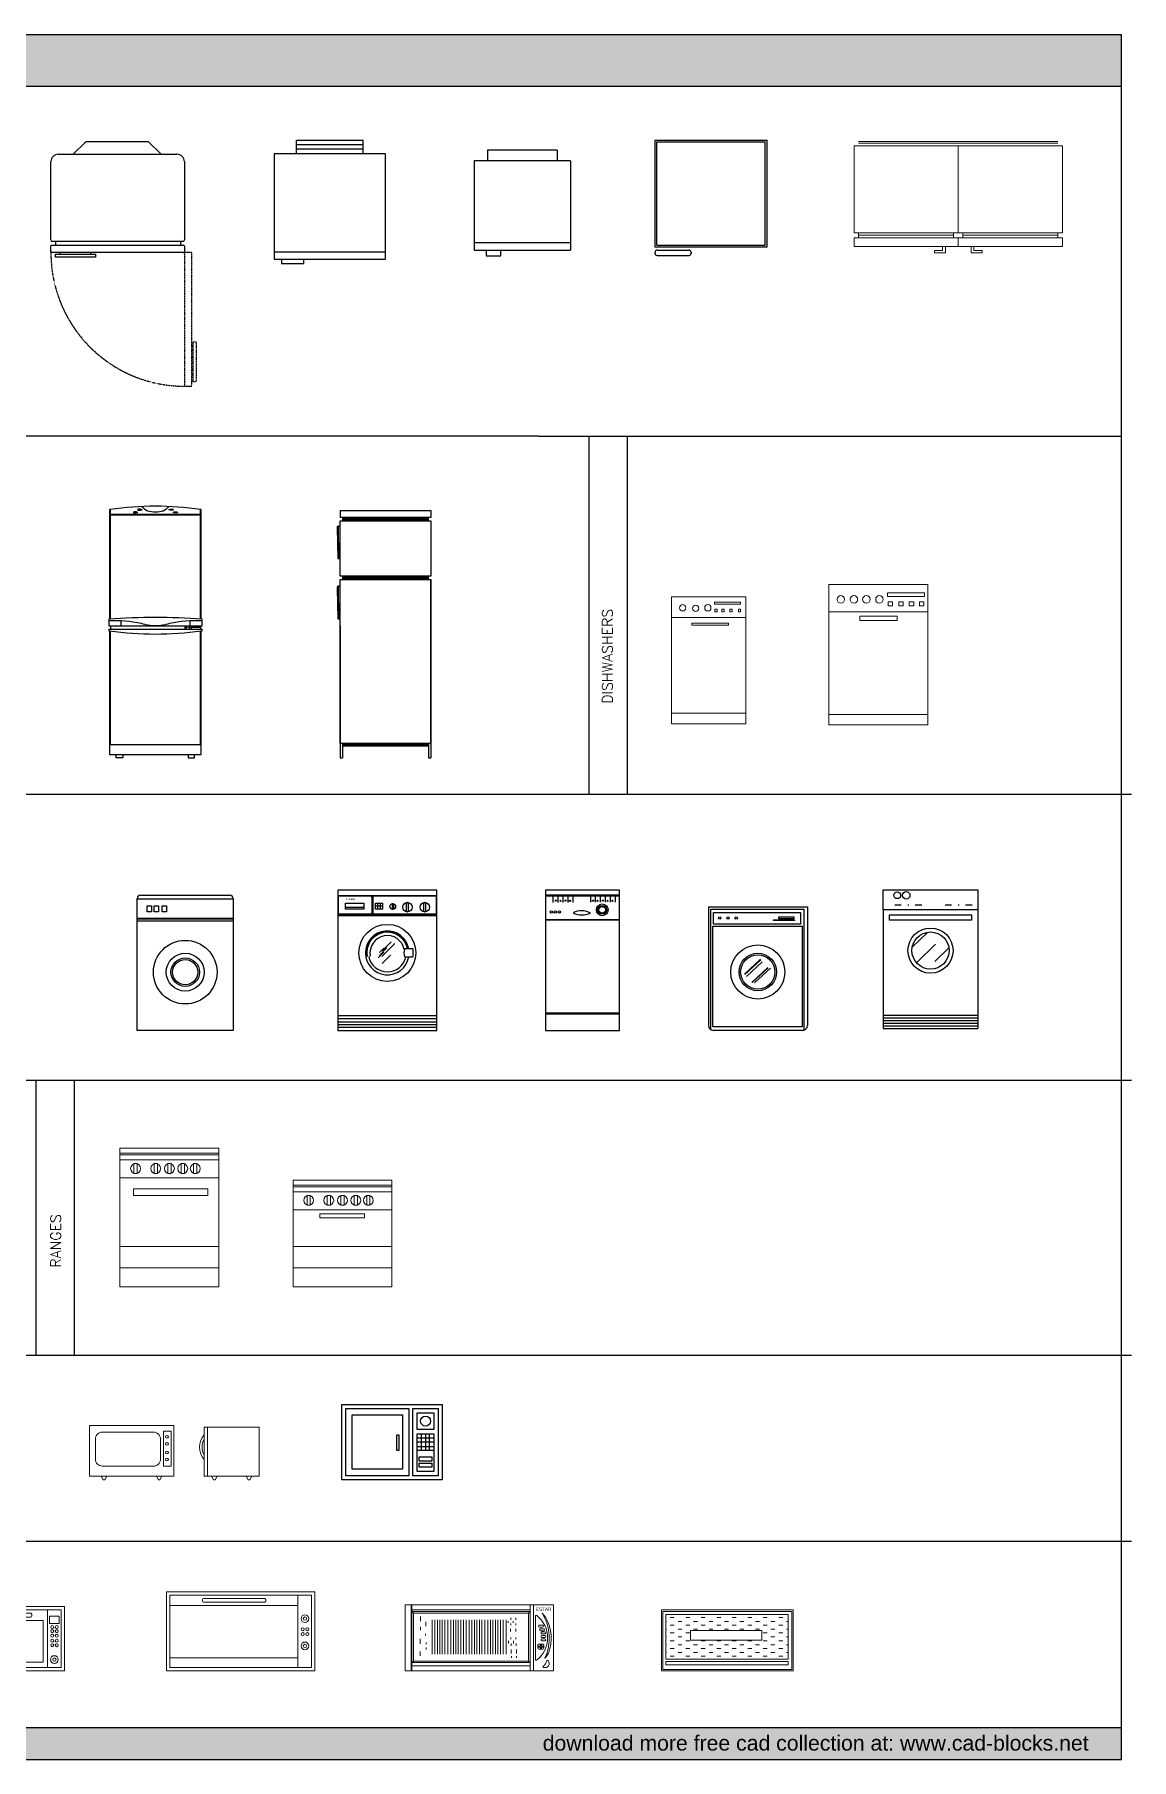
# Model space of a CAD drawing. Header units: millimetres. Extents: x 903 to 18764, y 10775 to 21237.
# Drawn here: x 12109 to 18764, y 10775 to 21237 of the extents above; entities that cross this region are included whole.
import ezdxf

# ---------------------------------------------------------------- set-up
doc = ezdxf.new("R2010")
doc.units = ezdxf.units.MM
doc.linetypes.add('STYLE_02', pattern=[0.295276, 0.19685, -0.098425])
doc.layers.add('www.cad-blocks.net', color=7, linetype='Continuous')
doc.styles.get("Standard").update_dxf_attribs({"font": 'arial.ttf'})

# ---------------------------------------------------------------- blocks, each defined once
blk = doc.blocks.new('A$C703479F2')
for p, q in [((0, 749), (0, 30)), ((14, 5), (14, 735)), ((14, 735), (579, 735)), ((579, 735), (579, 0)), ((600, 749), (600, 30)), ((27, 21), (27, 632)), ((27, 632), (569, 632)), ((31, 714), (559, 714)), ((31, 645), (31, 714)), ((559, 645), (31, 645)), ((395, 667), (395, 671)), ((395, 671), (521, 671)), ((521, 667), (395, 667)), ((427, 677), (427, 688)), ((427, 688), (517, 688)), ((517, 677), (427, 677)), ((517, 688), (517, 677)), ((521, 671), (521, 667)), ((559, 714), (559, 645)), ((569, 632), (569, 21)), ((315, 431), (219, 341)), ((317, 428), (221, 339)), ((326, 416), (230, 327)), ((359, 381), (263, 291)), ((362, 380), (265, 290)), ((376, 378), (280, 288)), ((569, 21), (27, 21)), ((570, 0), (30, 0))]:
    blk.add_line(p, q)
at = {"linetype": 'Continuous'}
blk.add_line((0, 749), (600, 749), dxfattribs=at)
for centre, radius in [((68, 682), 7.39), ((118, 682), 7.39), ((168, 682), 7.39), ((299, 354), 164), ((299, 354), 114), ((299, 354), 104)]:
    blk.add_circle(centre, radius)
for centre, start, end in [((30, 30), 180, 270), ((570, 30), 270, 0)]:
    blk.add_arc(centre, 30, start, end)
blk = doc.blocks.new('A$C45BB0726')
at = {"linetype": 'Continuous'}
for p, q in [((0, 457), (610, 457)), ((0, 0), (0, 457)), ((25, 432), (406, 432)), ((25, 25), (25, 432)), ((406, 432), (406, 25)), ((432, 25), (432, 432)), ((432, 432), (584, 432)), ((584, 432), (584, 25)), ((610, 457), (610, 0)), ((63, 394), (368, 394)), ((63, 64), (63, 394)), ((368, 394), (368, 64)), ((457, 305), (457, 406)), ((457, 406), (559, 406)), ((559, 406), (559, 305)), ((559, 305), (457, 305)), ((457, 51), (457, 279)), ((457, 279), (559, 279)), ((457, 254), (559, 254)), ((559, 229), (457, 229)), ((483, 178), (483, 279)), ((508, 279), (508, 178)), ((533, 178), (533, 279)), ((559, 279), (559, 51)), ((457, 203), (559, 203)), ((559, 178), (457, 178)), ((470, 114), (470, 140)), ((470, 140), (546, 140)), ((546, 114), (470, 114)), ((546, 140), (546, 114)), ((610, 0), (0, 0)), ((406, 25), (25, 25)), ((368, 64), (63, 64)), ((584, 25), (432, 25)), ((559, 51), (457, 51)), ((470, 76), (470, 102)), ((470, 102), (546, 102)), ((546, 76), (470, 76)), ((546, 102), (546, 76))]:
    blk.add_line(p, q, dxfattribs=at)
at = {"linetype": 'ByBlock'}
for p, q in [((331, 270), (331, 179)), ((349, 270), (331, 270)), ((349, 179), (349, 270)), ((331, 179), (349, 179))]:
    blk.add_line(p, q, dxfattribs=at)
blk.add_circle((508, 356), 30.1, dxfattribs=at)
blk = doc.blocks.new('A$C65FB7E00')
for p, q in [((136, 1407), (214, 1485)), ((214, 1485), (591, 1485)), ((669, 1407), (591, 1485)), ((0, 887), (0, 1362)), ((45, 1407), (765, 1407)), ((810, 1362), (810, 887)), ((0, 814), (0, 851)), ((4, 855), (805, 855)), ((801, 878), (9, 878)), ((27, 878), (27, 855)), ((787, 878), (787, 855)), ((810, 851), (810, 814)), ((805, 810), (4, 810)), ((27, 783), (27, 801)), ((27, 801), (270, 801)), ((270, 783), (27, 783)), ((54, 810), (54, 801)), ((243, 801), (243, 810)), ((270, 801), (270, 783))]:
    blk.add_line(p, q)
at = {"linetype": 'STYLE_02'}
for p, q in [((810, 805), (810, 1)), ((854, 810), (814, 810)), ((855, 9), (855, 809)), ((863, 243), (854, 243)), ((863, 270), (881, 270)), ((863, 27), (863, 270)), ((881, 270), (881, 27)), ((811, 0), (846, 0)), ((854, 54), (863, 54)), ((881, 27), (863, 27))]:
    blk.add_line(p, q, dxfattribs=at)
for centre, radius, start, end in [((45, 1362), 45, 90, 180), ((765, 1362), 45, 0, 90), ((9, 887), 9, 180, 270), ((4, 851), 4.5, 90, 180), ((801, 887), 9, 270, 0), ((805, 851), 4.5, 0, 90), ((4, 814), 4.5, 180, 270), ((805, 814), 4.5, 270, 0), ((814, 805), 4.5, 90, 180)]:
    blk.add_arc(centre, radius, start, end)
for centre, radius, start, end in [((810, 810), 810, 178.9395, 271.2905), ((854, 809), 0.9, 0, 90), ((811, 1), 0.9, 180, 270), ((846, 9), 9, 270, 0), ((854, 1), 0.9, 270, 0), ((854, 1), 0.9, 270, 0)]:
    blk.add_arc(centre, radius, start, end, dxfattribs=at)
blk = doc.blocks.new('A$C15BA614B')
for p, q in [((495, 747), (495, 720)), ((630, 747), (495, 747)), ((630, 720), (630, 747)), ((0, 720), (0, 81)), ((675, 720), (0, 720)), ((675, 675), (0, 675)), ((675, 81), (675, 720)), ((0, 81), (675, 81)), ((135, 81), (135, 0)), ((135, 54), (540, 54)), ((135, 27), (540, 27)), ((540, 81), (540, 0)), ((135, 0), (540, 0))]:
    blk.add_line(p, q)
blk = doc.blocks.new('A$C659B0DF6')
for p, q in [((423, 642), (423, 606)), ((513, 642), (423, 642)), ((513, 606), (513, 642)), ((585, 606), (0, 606)), ((0, 66), (0, 606)), ((585, 561), (0, 561)), ((585, 66), (585, 606)), ((0, 66), (585, 66)), ((82, 0), (82, 66)), ((503, 0), (503, 66)), ((82, 0), (503, 0))]:
    blk.add_line(p, q)
blk = doc.blocks.new('A$C2D136ECC')
for p, q in [((18, 1500), (568, 1500)), ((18, 1500), (18, 1457)), ((568, 1500), (568, 1457)), ((0, 1396), (4, 1207)), ((5, 1404), (9, 1207)), ((18, 1405), (9, 1405)), ((568, 1457), (18, 1457)), ((18, 1437), (568, 1437)), ((18, 1100), (18, 1437)), ((32, 1457), (32, 1438)), ((32, 1453), (552, 1453)), ((32, 1449), (552, 1449)), ((32, 1445), (552, 1445)), ((552, 1457), (552, 1438)), ((568, 1437), (568, 1100)), ((4, 1207), (18, 1207)), ((493, 1100), (18, 1100)), ((18, 85), (18, 1081)), ((18, 1081), (493, 1081)), ((32, 1100), (32, 1081)), ((32, 1096), (493, 1096)), ((32, 1092), (493, 1092)), ((32, 1088), (493, 1088)), ((36, 1100), (36, 1081)), ((568, 1100), (493, 1100)), ((493, 1096), (552, 1096)), ((493, 1092), (552, 1092)), ((493, 1088), (552, 1088)), ((493, 1081), (568, 1081)), ((552, 1100), (552, 1081)), ((568, 85), (568, 1081)), ((568, 1081), (568, 85)), ((0, 1031), (4, 842)), ((5, 1039), (9, 842)), ((18, 1040), (9, 1040)), ((4, 842), (18, 842)), ((18, 799), (18, 0)), ((545, 85), (18, 85)), ((18, 0), (32, 0)), ((32, 85), (32, 0)), ((32, 81), (545, 81)), ((32, 77), (545, 77)), ((32, 72), (545, 72)), ((568, 85), (545, 85)), ((545, 81), (554, 81)), ((545, 77), (554, 77)), ((545, 72), (554, 72)), ((554, 85), (554, 0)), ((554, 0), (554, 0)), ((554, 0), (568, 0)), ((568, 85), (568, 0))]:
    blk.add_line(p, q)
for centre in [(9, 1396), (9, 1031)]:
    blk.add_arc(centre, 8.99, 90, 181.123)
blk = doc.blocks.new('A$C6D236837')
for p, q in [((0, 850), (0, 0)), ((450, 850), (0, 850)), ((450, 0), (450, 850)), ((450, 820), (0, 820)), ((450, 814), (0, 814)), ((46, 811), (46, 775)), ((76, 811), (76, 775)), ((106, 811), (106, 775)), ((136, 811), (136, 775)), ((166, 811), (166, 775)), ((273, 812), (273, 777)), ((303, 812), (303, 777)), ((333, 812), (333, 777)), ((363, 812), (363, 777)), ((393, 812), (393, 777)), ((423, 812), (423, 777)), ((450, 670), (0, 670)), ((450, 669), (0, 669)), ((0, 106), (450, 106)), ((0, 100), (450, 100)), ((0, 0), (450, 0))]:
    blk.add_line(p, q)
for centre, radius in [((64, 787), 3.49), ((92, 786), 3.49), ((122, 787), 3.49), ((150, 786), 3.49), ((289, 787), 3.49), ((345, 731), 35.6), ((317, 786), 3.49), ((345, 731), 25.6), ((345, 731), 20.6), ((349, 787), 3.49), ((377, 786), 3.49), ((408, 786), 3.49), ((36, 718), 7.49), ((60, 718), 7.49), ((85, 718), 7.49)]:
    blk.add_circle(centre, radius)
for centre, radius, start, end in [((220, 618), 108, 59.3959, 118.1918), ((224, 819), 119, 242.4265, 295.1613)]:
    blk.add_arc(centre, radius, start, end)
blk = doc.blocks.new('A$C7FA93B8D')
for p, q in [((600, 850), (0, 850)), ((0, 850), (0, 0)), ((600, 0), (600, 850)), ((600, 815), (0, 815)), ((2, 808), (2, 710)), ((201, 813), (7, 813)), ((47, 735), (47, 771)), ((47, 771), (158, 771)), ((158, 745), (47, 745)), ((158, 735), (47, 735)), ((158, 771), (158, 735)), ((206, 808), (206, 710)), ((208, 815), (208, 695)), ((210, 815), (210, 695)), ((212, 808), (212, 710)), ((593, 813), (217, 813)), ((228, 735), (228, 771)), ((228, 771), (273, 771)), ((273, 735), (228, 735)), ((241, 753), (230, 753)), ((243, 735), (243, 771)), ((256, 753), (245, 753)), ((258, 735), (258, 771)), ((271, 753), (260, 753)), ((273, 735), (273, 771)), ((329, 766), (329, 738)), ((332, 769), (334, 769)), ((332, 735), (334, 735)), ((337, 766), (337, 738)), ((416, 724), (416, 770)), ((421, 775), (423, 775)), ((428, 724), (428, 770)), ((521, 724), (521, 770)), ((526, 775), (528, 775)), ((533, 724), (533, 770)), ((598, 710), (598, 808)), ((208, 703), (0, 703)), ((600, 695), (0, 695)), ((201, 705), (7, 705)), ((600, 703), (210, 703)), ((593, 705), (217, 705)), ((421, 719), (423, 719)), ((526, 719), (528, 719)), ((267, 448), (345, 526)), ((268, 483), (323, 537)), ((244, 439), (279, 474)), ((252, 454), (298, 500)), ((253, 472), (280, 499)), ((269, 405), (320, 456)), ((452, 495), (409, 495)), ((452, 445), (409, 445)), ((0, 90), (600, 90)), ((0, 71), (600, 71)), ((0, 51), (600, 51)), ((0, 36), (600, 36)), ((0, 19), (600, 19)), ((0, 0), (600, 0))]:
    blk.add_line(p, q)
for centre, radius in [((333, 752), 17.6), ((422, 747), 28.4), ((527, 747), 28.4), ((300, 470), 173)]:
    blk.add_circle(centre, radius)
for centre, radius, start, end in [((7, 808), 5, 90, 180), ((201, 808), 5, 0, 90), ((217, 808), 5, 90, 180), ((332, 766), 3, 90, 180), ((332, 738), 3, 180, 270), ((334, 766), 3, 0, 90), ((334, 738), 3, 270, 0), ((421, 770), 5, 90, 180), ((423, 770), 5, 0, 90), ((526, 770), 5, 90, 180), ((528, 770), 5, 0, 90), ((593, 808), 5, 0, 90), ((7, 710), 5, 180, 270), ((201, 710), 5, 270, 0), ((217, 710), 5, 180, 270), ((421, 724), 5, 180, 270), ((423, 724), 5, 270, 0), ((526, 724), 5, 180, 270), ((528, 724), 5, 270, 0), ((593, 710), 5, 270, 0), ((300, 470), 133, 10.7995, 349.2005), ((300, 470), 128, 10.7995, 190.2258), ((300, 470), 125, 10.7995, 190.4731), ((300, 470), 105, 10.7995, 190.4731), ((300, 470), 115, 191.3921, 347.4909), ((466, 470), 65, 160.5288, 199.4712), ((409, 490), 5, 90, 160.5288), ((409, 450), 5, 199.4712, 270), ((452, 490), 5, 7.4903, 90), ((452, 450), 5, 270, 352.5097), ((300, 470), 158, 352.5097, 7.4903)]:
    blk.add_arc(centre, radius, start, end)
at = {"insert": (48, 801), "char_height": 10, "width": 56.79, "attachment_point": 1}
blk.add_mtext('\\f黑体|b0|i0|c134|p2;SIEMENS', dxfattribs=at)
blk = doc.blocks.new('A$C05222EF3')
for p, q in [((0, 0), (0, 800)), ((0, 797), (583, 797)), ((20, 820), (563, 820)), ((61, 755), (87, 755)), ((61, 718), (61, 755)), ((87, 755), (87, 718)), ((104, 755), (130, 755)), ((104, 718), (104, 755)), ((130, 755), (130, 718)), ((152, 755), (178, 755)), ((152, 718), (152, 755)), ((178, 755), (178, 718)), ((583, 800), (583, 0)), ((0, 681), (583, 681)), ((0, 676), (583, 676)), ((0, 664), (583, 664)), ((87, 718), (61, 718)), ((130, 718), (104, 718)), ((178, 718), (152, 718)), ((583, 0), (0, 0))]:
    blk.add_line(p, q)
for radius in [193, 115, 86.4, 76.4]:
    blk.add_circle((292, 353), radius)
for centre, start, end in [((20, 800), 90, 180), ((563, 800), 0, 90)]:
    blk.add_arc(centre, 20, start, end)
blk = doc.blocks.new('A$C7F2A2924')
for p, q in [((0, 900), (0, 0)), ((720, 900), (720, 0)), ((222, 616), (337, 728)), ((253, 498), (397, 638)), ((392, 508), (499, 612)), ((0, 100), (720, 100)), ((0, 80), (720, 80)), ((0, 60), (720, 60)), ((0, 40), (720, 40)), ((0, 20), (720, 20)), ((0, 0), (720, 0))]:
    blk.add_line(p, q)
for points in [[(720, 900), (0, 900), (0, 1050), (720, 1050)], [(50, 820), (50, 860), (670, 860), (670, 820)]]:
    blk.add_lwpolyline(points, close=True)
at = {"const_width": 10}
for points in [[(139, 935), (87, 935)], [(186, 935), (196, 935)], [(243, 935), (295, 935)], [(521, 935), (469, 935)], [(568, 935), (578, 935)], [(624, 935), (676, 935)]]:
    blk.add_lwpolyline(points, dxfattribs=at)
for centre, radius in [((108, 1009), 25.4), ((176, 1009), 28.2), ((360, 590), 171), ((360, 590), 141)]:
    blk.add_circle(centre, radius)
blk = doc.blocks.new('A$C097D0B75')
for p, q in [((0, 699), (0, 52)), ((11, 62), (11, 689)), ((669, 62), (669, 689)), ((680, 52), (680, 699)), ((0, 52), (680, 52)), ((0, 20), (0, 13)), ((11, 62), (669, 62)), ((13, 32), (207, 32)), ((13, 0), (207, 0)), ((219, 20), (219, 13))]:
    blk.add_line(p, q)
at = {"linetype": 'Continuous'}
for p, q in [((0, 699), (680, 699)), ((11, 689), (669, 689))]:
    blk.add_line(p, q, dxfattribs=at)
for centre, start, end in [((13, 20), 90, 180), ((13, 13), 180, 270), ((207, 20), 0, 90), ((207, 13), 270, 0)]:
    blk.add_arc(centre, 12.5, start, end)
blk = doc.blocks.new('refriferador doble')
at = {"lineweight": 20}
for p, q in [((1311.263, 363.979), (1311.179, 363.979)), ((1311.179, 363.979), (1311.179, 363.962)), ((1311.263, 363.932), (1311.263, 363.979)), ((1311.457, 363.932), (1311.457, 363.979)), ((1311.457, 363.979), (1311.541, 363.979)), ((1311.541, 363.979), (1311.541, 363.962)), ((1311.36, 363.932), (1310.57, 363.932)), ((1310.57, 363.932), (1310.57, 363.866)), ((1310.57, 363.866), (1311.36, 363.866)), ((1310.605, 363.866), (1310.605, 363.826)), ((1311.325, 363.846), (1310.605, 363.846)), ((1311.179, 363.962), (1311.241, 363.962)), ((1311.241, 363.962), (1311.241, 363.932)), ((1311.325, 363.866), (1311.325, 363.826)), ((1311.36, 363.932), (1312.15, 363.932)), ((1311.36, 363.866), (1311.36, 363.932)), ((1311.36, 363.866), (1311.36, 363.932)), ((1312.15, 363.866), (1311.36, 363.866)), ((1311.395, 363.866), (1311.395, 363.826)), ((1311.395, 363.846), (1312.115, 363.846)), ((1311.541, 363.962), (1311.479, 363.962)), ((1311.479, 363.962), (1311.479, 363.932)), ((1312.115, 363.866), (1312.115, 363.826)), ((1312.15, 363.932), (1312.15, 363.866)), ((1310.57, 363.826), (1311.36, 363.826)), ((1310.57, 363.168), (1310.57, 363.826)), ((1312.15, 363.826), (1311.36, 363.826)), ((1311.36, 363.826), (1311.36, 363.168)), ((1311.36, 363.826), (1311.36, 363.168)), ((1312.15, 363.168), (1312.15, 363.826)), ((1311.36, 363.168), (1310.57, 363.168)), ((1310.605, 363.147), (1311.318, 363.147)), ((1310.605, 363.134), (1311.318, 363.134)), ((1312.115, 363.147), (1311.303, 363.147)), ((1312.115, 363.134), (1311.303, 363.134)), ((1311.36, 363.168), (1312.15, 363.168))]:
    blk.add_line(p, q, dxfattribs=at)
blk = doc.blocks.new('A$C268718F8')
at = {"lineweight": 20, "xscale": 800, "yscale": 800, "zscale": 800, "rotation": 180}
blk.add_blockref('refriferador doble', (1049720, 291183), dxfattribs=at)
blk = doc.blocks.new('A$C19BD1E5B')
h = blk.add_hatch()
h.set_pattern_fill('ANSI31', color=0, scale=30, style=0)
h.set_pattern_definition([(45, (-51843.754, 5625.0235), (-2.65165043, 2.65165043), [])])
h.paths.add_polyline_path([(494, 790, 1), (486, 790, 1)])
h.paths.add_polyline_path([(476, 790, 1), (468, 790, 1)])
at = {"color": 0}
for p, q in [((5, 1501), (5, 1475)), ((561, 1475), (5, 1475)), ((5, 1470), (5, 840)), ((561, 1470), (5, 1470)), ((10, 840), (10, 1506)), ((10, 1475), (10, 1470)), ((556, 840), (556, 1506)), ((556, 1475), (556, 1470)), ((561, 1475), (561, 1501)), ((561, 840), (561, 1470)), ((0, 840), (0, 800)), ((566, 800), (566, 840)), ((0, 800), (566, 800)), ((0, 780), (0, 770)), ((0, 780), (566, 780)), ((0, 770), (5, 770)), ((5, 770), (5, 20)), ((10, 800), (10, 780)), ((10, 80), (10, 769)), ((74, 830), (74, 800)), ((461, 800), (461, 780)), ((492, 830), (492, 800)), ((501, 800), (501, 780)), ((556, 790), (501, 790)), ((556, 800), (556, 780)), ((556, 80), (556, 769)), ((561, 20), (561, 770)), ((561, 770), (566, 770)), ((566, 770), (566, 780)), ((5, 20), (561, 20)), ((10, 80), (556, 80))]:
    blk.add_line(p, q, dxfattribs=at)
for points in [[(176, 1487, 0.741433), (176, 1488, 0.050066), (158, 1492, 0.197229), (150, 1490, 0.574938), (152, 1485, 0.064587), (157, 1485, 0.030174)], [(202, 1503, 0.741433), (202, 1504, 0.050066), (184, 1508, 0.197229), (176, 1506, 0.574938), (178, 1501, 0.064587), (183, 1501, 0.030174)], [(364, 1503, -0.741433), (364, 1504, -0.050066), (382, 1508, -0.197229), (390, 1506, -0.574938), (388, 1501, -0.064587), (383, 1501, -0.030174)], [(390, 1487, -0.741433), (390, 1488, -0.050066), (408, 1492, -0.197229), (416, 1490, -0.574938), (414, 1485, -0.064587), (409, 1485, -0.030174)]]:
    blk.add_lwpolyline(points, format="xyb", close=True, dxfattribs=at)
for points in [[(363, 1523, -0.160702), (331, 1496, -0.069593), (283, 1489, -0.069593), (235, 1496, -0.160702), (203, 1523)], [(566, 830, 0.065021), (368, 813, -0.090134), (283, 800, -0.090134), (198, 813, 0.065021), (0, 830)]]:
    blk.add_lwpolyline(points, format="xyb", dxfattribs=at)
for points in [[(85, 20), (85, 0), (45, 0), (45, 20)], [(481, 20), (481, 0), (521, 0), (521, 20)]]:
    blk.add_lwpolyline(points, dxfattribs=at)
for centre in [(472, 790), (490, 790)]:
    blk.add_circle(centre, 4, dxfattribs=at)
for centre, radius, start, end in [((10, 1501), 5, 98.1018, 180), ((283, -417), 1942, 81.8982, 98.1018), ((556, 1501), 5, 0, 81.8982), ((283, -3019), 3869, 85.8055, 94.1945), ((283, 2692), 1942, 261.7702, 278.2298), ((10, 85), 5, 180, 270), ((556, 85), 5, 270, 0)]:
    blk.add_arc(centre, radius, start, end, dxfattribs=at)
blk = doc.blocks.new('A$C71147F8F')
at = {"lineweight": 5}
for p, q in [((0, 810), (600, 810)), ((0, 800), (600, 800)), ((0, 770), (600, 770)), ((0, 660), (600, 660)), ((0, 245), (600, 245)), ((0, 115), (600, 115))]:
    blk.add_line(p, q, dxfattribs=at)
for points in [[(0, 0), (600, 0), (600, 840), (0, 840)], [(85, 687), (105, 687), (105, 747), (85, 747)], [(207, 687), (227, 687), (227, 747), (207, 747)], [(290, 687), (310, 687), (310, 747), (290, 747)], [(371, 687), (391, 687), (391, 747), (371, 747)], [(447, 687), (467, 687), (467, 747), (447, 747)], [(83, 553), (533, 553), (533, 593), (83, 593)]]:
    blk.add_lwpolyline(points, close=True, dxfattribs=at)
for centre in [(95, 717), (217, 717), (300, 717), (381, 717), (457, 717)]:
    blk.add_circle(centre, 30, dxfattribs=at)
blk = doc.blocks.new('A$C70995528')
at = {"lineweight": 5}
for p, q in [((0, 646), (0, 0)), ((600, 646), (0, 646)), ((600, 0), (600, 646)), ((0, 616), (600, 616)), ((0, 606), (600, 606)), ((0, 576), (600, 576)), ((85, 554), (85, 494)), ((105, 554), (85, 554)), ((105, 494), (105, 554)), ((207, 554), (207, 494)), ((227, 554), (207, 554)), ((227, 494), (227, 554)), ((290, 554), (290, 494)), ((310, 554), (290, 554)), ((310, 494), (310, 554)), ((371, 554), (371, 494)), ((391, 554), (371, 554)), ((391, 494), (391, 554)), ((447, 554), (447, 494)), ((467, 554), (447, 554)), ((467, 494), (467, 554)), ((0, 466), (600, 466)), ((85, 494), (105, 494)), ((163, 443), (163, 419)), ((433, 443), (163, 443)), ((163, 419), (433, 419)), ((207, 494), (227, 494)), ((290, 494), (310, 494)), ((371, 494), (391, 494)), ((433, 419), (433, 443)), ((447, 494), (467, 494)), ((0, 245), (600, 245)), ((0, 115), (600, 115)), ((0, 0), (600, 0))]:
    blk.add_line(p, q, dxfattribs=at)
for centre in [(95, 524), (217, 524), (300, 524), (381, 524), (457, 524)]:
    blk.add_circle(centre, 30, dxfattribs=at)
blk = doc.blocks.new('A$C428571D1')
at = {"lineweight": 5}
for p, q in [((450, 770), (0, 770)), ((450, 770), (0, 770)), ((0, 770), (450, 770)), ((0, 770), (450, 770)), ((0, 770), (0, 0)), ((0, 770), (0, 0)), ((0, 745), (0, 645)), ((418, 738), (260, 738)), ((260, 738), (260, 725)), ((418, 725), (418, 738)), ((450, 0), (450, 770)), ((450, 0), (450, 770)), ((0, 645), (450, 645)), ((260, 725), (418, 725)), ((263, 694), (263, 678)), ((277, 694), (263, 694)), ((263, 678), (277, 678)), ((277, 678), (277, 694)), ((304, 694), (304, 678)), ((318, 694), (304, 694)), ((304, 678), (318, 678)), ((318, 678), (318, 694)), ((353, 694), (353, 678)), ((367, 694), (353, 694)), ((353, 678), (367, 678)), ((367, 678), (367, 694)), ((405, 694), (405, 678)), ((418, 694), (405, 694)), ((405, 678), (418, 678)), ((418, 678), (418, 694)), ((450, 720), (450, 0)), ((450, 645), (450, 395)), ((123, 610), (123, 598)), ((346, 610), (123, 610)), ((123, 598), (346, 598)), ((346, 598), (346, 610)), ((0, 64), (450, 64)), ((0, 0), (450, 0)), ((0, 0), (450, 0)), ((450, 0), (0, 0)), ((450, 0), (0, 0)), ((0, 0), (450, 0))]:
    blk.add_line(p, q, dxfattribs=at)
for centre in [(67, 703), (146, 700), (220, 703)]:
    blk.add_circle(centre, 19, dxfattribs=at)
blk = doc.blocks.new('A$C7D302EDE')
at = {"lineweight": 5}
for p, q in [((0, 685), (600, 685)), ((0, 61), (600, 61))]:
    blk.add_line(p, q, dxfattribs=at)
for points in [[(0, 850), (600, 850), (600, 0), (0, 0)], [(354, 799), (580, 799), (580, 778), (354, 778)], [(358, 745), (385, 745), (385, 721), (358, 721)], [(424, 745), (450, 745), (450, 721), (424, 721)], [(487, 745), (514, 745), (514, 721), (487, 721)], [(549, 745), (576, 745), (576, 721), (549, 721)], [(187, 659), (413, 659), (413, 632), (187, 632)]]:
    blk.add_lwpolyline(points, close=True, dxfattribs=at)
for centre in [(72, 760), (151, 760), (227, 760), (306, 760)]:
    blk.add_circle(centre, 22.8, dxfattribs=at)
blk = doc.blocks.new('A$C2C5A1A4B')
at = {"lineweight": 5}
blk.add_line((48, 320), (48, 22), dxfattribs=at)
for points in [[(361, 22), (28, 22), (28, 320), (361, 320)], [(72, 22), (107, 22), (95, 0), (84, 0)], [(317, 22), (282, 22), (294, 0), (305, 0)]]:
    blk.add_lwpolyline(points, close=True, dxfattribs=at)
for radius, start, end in [(117, 139.8604, 220.1396), (102, 151.263, 208.737)]:
    blk.add_arc((117, 198), radius, start, end, dxfattribs=at)
blk = doc.blocks.new('A$C682B48C5')
at = {"lineweight": 5}
for p, q in [((600, 390), (0, 390)), ((0, 0), (0, 390)), ((580, 370), (20, 370)), ((20, 20), (20, 370)), ((497, 370), (497, 20)), ((580, 20), (580, 370)), ((600, 0), (600, 390)), ((600, 0), (0, 0)), ((580, 20), (20, 20))]:
    blk.add_line(p, q, dxfattribs=at)
blk.add_lwpolyline([(146, 350), (393, 350, -0.414214), (403, 340), (403, 336, -0.414214), (393, 326), (146, 326, -0.414214), (136, 336), (136, 340, -0.414214)], format="xyb", close=True, dxfattribs=at)
for points in [[(509, 332), (569, 332), (569, 288), (509, 288)], [(47, 306), (472, 306), (472, 53), (47, 53)]]:
    blk.add_lwpolyline(points, close=True, dxfattribs=at)
for centre, radius in [((526, 266), 9.17), ((526, 241), 9.17), ((526, 214), 9.17), ((554, 266), 9.17), ((554, 241), 9.17), ((554, 214), 9.17), ((526, 183), 9.17), ((526, 156), 9.17), ((554, 183), 9.17), ((554, 156), 9.17), ((539, 69), 23.3), ((539, 69), 10.1)]:
    blk.add_circle(centre, radius, dxfattribs=at)
blk = doc.blocks.new('A$C508B0507')
at = {"lineweight": 5}
for points in [[(0, 23), (510, 23), (510, 329), (0, 329)], [(449, 296), (494, 296), (494, 83), (449, 83)], [(71, 23), (104, 23), (93, 0), (83, 0)], [(439, 23), (406, 23), (417, 0), (427, 0)]]:
    blk.add_lwpolyline(points, close=True, dxfattribs=at)
blk.add_lwpolyline([(77, 289), (387, 289, -0.414214), (430, 247), (430, 125, -0.414214), (387, 83), (77, 83, -0.414214), (35, 125), (35, 247, -0.414214)], format="xyb", close=True, dxfattribs=at)
for centre in [(469, 261), (469, 218), (469, 166), (469, 123)]:
    blk.add_circle(centre, 8.6, dxfattribs=at)
blk = doc.blocks.new('A$C47F00A95')
at = {"lineweight": 5}
for p, q in [((900, 480), (0, 480)), ((0, 0), (0, 480)), ((20, 20), (20, 460)), ((797, 460), (20, 460)), ((880, 20), (880, 460)), ((900, 0), (900, 480)), ((797, 20), (20, 20)), ((797, 79), (797, 20)), ((880, 20), (797, 20)), ((900, 0), (0, 0))]:
    blk.add_line(p, q, dxfattribs=at)
blk.add_lwpolyline([(880, 460), (797, 460), (797, 79), (20, 79), (20, 396), (797, 396)], dxfattribs=at)
blk.add_lwpolyline([(227, 440), (592, 440, -0.414214), (602, 430), (602, 426, -0.414214), (592, 416), (227, 416, -0.414214), (217, 426), (217, 430, -0.414214)], format="xyb", close=True, dxfattribs=at)
for centre, radius in [((839, 317), 23.3), ((839, 317), 10.1), ((826, 253), 9.17), ((826, 223), 9.17), ((854, 253), 9.17), ((854, 223), 9.17), ((839, 152), 23.3), ((839, 152), 10.1)]:
    blk.add_circle(centre, radius, dxfattribs=at)
blk = doc.blocks.new('A$C089800BD')
at = {"lineweight": 5}
for p, q in [((0, 400), (0, 0)), ((900, 400), (0, 400)), ((35, 400), (35, 0)), ((40, 400), (40, 0)), ((758, 370), (40, 370)), ((40, 360), (50, 350)), ((758, 360), (40, 360)), ((50, 350), (50, 60)), ((748, 350), (50, 350)), ((92, 329), (92, 301)), ((640, 321), (640, 309)), ((670, 321), (670, 309)), ((758, 360), (748, 350)), ((748, 60), (748, 350)), ((758, 0), (758, 400)), ((778, 0), (778, 400)), ((790, 69), (790, 332)), ((853, 324), (830, 351)), ((900, 0), (900, 400)), ((92, 268), (92, 247)), ((122, 225), (122, 215)), ((125, 298), (125, 271)), ((164, 310), (164, 102)), ((164, 310), (164, 102)), ((164, 310), (164, 102)), ((180, 310), (180, 102)), ((195, 310), (195, 102)), ((210, 310), (210, 102)), ((225, 310), (225, 102)), ((240, 310), (240, 102)), ((258, 310), (258, 102)), ((258, 310), (258, 102)), ((276, 310), (276, 102)), ((276, 310), (276, 102)), ((276, 310), (276, 102)), ((276, 310), (276, 102)), ((292, 310), (292, 102)), ((307, 310), (307, 102)), ((322, 310), (322, 102)), ((338, 310), (338, 102)), ((353, 310), (353, 102)), ((370, 310), (370, 102)), ((370, 310), (370, 102)), ((388, 310), (388, 102)), ((388, 310), (388, 102)), ((388, 310), (388, 102)), ((388, 310), (388, 102)), ((405, 310), (405, 102)), ((420, 310), (420, 102)), ((435, 310), (435, 102)), ((450, 310), (450, 102)), ((465, 310), (465, 102)), ((483, 310), (483, 102)), ((483, 310), (483, 102)), ((501, 310), (501, 102)), ((501, 310), (501, 102)), ((501, 310), (501, 102)), ((501, 310), (501, 102)), ((517, 310), (517, 102)), ((532, 310), (532, 102)), ((547, 310), (547, 102)), ((562, 310), (562, 102)), ((577, 310), (577, 102)), ((595, 310), (595, 102)), ((595, 310), (595, 102)), ((613, 310), (613, 102)), ((625, 302), (625, 292)), ((639, 255), (639, 240)), ((640, 287), (640, 277)), ((655, 302), (655, 292)), ((670, 287), (670, 277)), ((670, 255), (670, 240)), ((809, 271), (809, 273)), ((814, 278), (833, 278)), ((833, 266), (814, 266)), ((816, 249), (816, 251)), ((821, 256), (839, 256)), ((839, 244), (821, 244)), ((824, 229), (824, 231)), ((824, 208), (824, 210)), ((829, 236), (847, 236)), ((847, 224), (829, 224)), ((829, 215), (847, 215)), ((838, 273), (838, 271)), ((844, 251), (844, 249)), ((852, 231), (852, 229)), ((852, 210), (852, 208)), ((91, 194), (91, 164)), ((91, 118), (91, 91)), ((126, 173), (126, 162)), ((127, 142), (127, 129)), ((627, 182), (627, 167)), ((641, 203), (641, 192)), ((642, 167), (642, 152)), ((643, 129), (643, 106)), ((657, 182), (657, 167)), ((671, 203), (671, 192)), ((672, 167), (672, 152)), ((674, 129), (674, 106)), ((805, 137), (805, 158)), ((819, 150), (805, 150)), ((819, 144), (805, 144)), ((810, 163), (835, 163)), ((835, 132), (810, 132)), ((820, 163), (820, 151)), ((820, 143), (820, 132)), ((824, 187), (824, 189)), ((826, 163), (826, 151)), ((826, 143), (826, 132)), ((840, 150), (827, 150)), ((840, 144), (827, 144)), ((847, 203), (829, 203)), ((829, 194), (847, 194)), ((847, 182), (829, 182)), ((840, 158), (840, 137)), ((870, 108), (848, 78)), ((852, 189), (852, 187)), ((40, 50), (50, 60)), ((40, 50), (758, 50)), ((40, 30), (758, 30)), ((50, 60), (748, 60)), ((644, 90), (644, 80)), ((675, 90), (675, 80)), ((758, 50), (748, 60)), ((0, 0), (900, 0))]:
    blk.add_line(p, q, dxfattribs=at)
for centre, radius, start, end in [((795, 332), 5, 40.6415, 180), ((693, 201), 171, 307.4341, 51.8939), ((589, 198), 285, 335.0639, 32.2814), ((639, 198), 247, 338.4946, 30.5386), ((814, 273), 5, 90, 180), ((814, 271), 5, 180, 270), ((821, 251), 5, 90, 180), ((821, 249), 5, 180, 270), ((829, 231), 5, 90, 180), ((829, 229), 5, 180, 270), ((829, 210), 5, 90, 180), ((833, 273), 5, 0, 90), ((833, 271), 5, 270, 0), ((839, 251), 5, 0, 90), ((839, 249), 5, 270, 0), ((847, 231), 5, 0, 90), ((847, 229), 5, 270, 0), ((847, 210), 5, 0, 90), ((810, 158), 5, 90, 180), ((810, 137), 5, 180, 270), ((823, 147), 5.2, 125.2618, 144.7382), ((823, 147), 5.2, 215.2618, 234.7382), ((829, 208), 5, 180, 270), ((829, 189), 5, 90, 180), ((829, 187), 5, 180, 270), ((823, 147), 5.2, 35.2618, 54.7382), ((823, 147), 5.2, 305.2618, 324.7382), ((835, 158), 5, 0, 90), ((835, 137), 5, 270, 0), ((847, 208), 5, 270, 0), ((847, 189), 5, 0, 90), ((847, 187), 5, 270, 0), ((693, 201), 171, 265.7369, 274.2631), ((650, 201), 201, 301.6267, 302.4907), ((795, 69), 5, 180, 319.3585), ((841, 26), 5, 123.5133, 250.7372), ((814, 67), 44.4, 303.5133, 350.3569), ((848, 45), 25.2, 250.7372, 43.1329), ((863, 59), 5, 43.1329, 170.3569)]:
    blk.add_arc(centre, radius, start, end, dxfattribs=at)
blk.add_text('ESTAR', height=20, dxfattribs=at).set_placement((793, 364))
blk = doc.blocks.new('A$C1987558B')
at = {"lineweight": 5}
for p, q in [((0, 370), (0, 0)), ((800, 370), (0, 370)), ((9, 361), (9, 9)), ((791, 361), (9, 361)), ((27, 72), (27, 343)), ((27, 343), (770, 343)), ((54, 324), (78, 324)), ((148, 324), (172, 324)), ((242, 324), (266, 324)), ((336, 324), (360, 324)), ((430, 324), (454, 324)), ((524, 324), (548, 324)), ((618, 324), (642, 324)), ((712, 324), (736, 324)), ((770, 343), (770, 72)), ((791, 9), (791, 361)), ((800, 0), (800, 370)), ((27, 300), (31, 300)), ((27, 253), (31, 253)), ((54, 277), (78, 277)), ((54, 230), (78, 230)), ((101, 300), (125, 300)), ((101, 253), (125, 253)), ((148, 277), (172, 277)), ((148, 230), (172, 230)), ((176, 186), (176, 245)), ((176, 245), (610, 245)), ((195, 300), (219, 300)), ((195, 253), (219, 253)), ((242, 277), (266, 277)), ((289, 300), (313, 300)), ((289, 253), (313, 253)), ((336, 277), (360, 277)), ((383, 300), (407, 300)), ((383, 253), (407, 253)), ((430, 277), (454, 277)), ((477, 300), (501, 300)), ((477, 253), (501, 253)), ((524, 277), (548, 277)), ((571, 300), (595, 300)), ((571, 253), (595, 253)), ((610, 245), (610, 186)), ((618, 277), (642, 277)), ((618, 230), (642, 230)), ((665, 300), (689, 300)), ((665, 253), (689, 253)), ((712, 277), (736, 277)), ((712, 230), (736, 230)), ((759, 300), (770, 300)), ((759, 253), (770, 253)), ((27, 206), (31, 206)), ((27, 159), (31, 159)), ((27, 112), (31, 112)), ((54, 183), (78, 183)), ((54, 136), (78, 136)), ((101, 206), (125, 206)), ((101, 159), (125, 159)), ((101, 112), (125, 112)), ((148, 183), (172, 183)), ((148, 136), (172, 136)), ((610, 186), (176, 186)), ((195, 159), (219, 159)), ((195, 112), (219, 112)), ((242, 183), (266, 183)), ((242, 136), (266, 136)), ((289, 159), (313, 159)), ((289, 112), (313, 112)), ((336, 183), (360, 183)), ((336, 136), (360, 136)), ((383, 159), (407, 159)), ((383, 112), (407, 112)), ((430, 183), (454, 183)), ((430, 136), (454, 136)), ((477, 159), (501, 159)), ((477, 112), (501, 112)), ((524, 183), (548, 183)), ((524, 136), (548, 136)), ((571, 159), (595, 159)), ((571, 112), (595, 112)), ((618, 183), (642, 183)), ((618, 136), (642, 136)), ((665, 206), (689, 206)), ((665, 159), (689, 159)), ((665, 112), (689, 112)), ((712, 183), (736, 183)), ((712, 136), (736, 136)), ((759, 206), (770, 206)), ((759, 159), (770, 159)), ((759, 112), (770, 112)), ((0, 0), (800, 0)), ((9, 9), (791, 9)), ((770, 72), (27, 72)), ((27, 36), (27, 58)), ((27, 58), (770, 58)), ((770, 36), (27, 36)), ((54, 89), (78, 89)), ((148, 89), (172, 89)), ((242, 89), (266, 89)), ((336, 89), (360, 89)), ((430, 89), (454, 89)), ((524, 89), (548, 89)), ((618, 89), (642, 89)), ((712, 89), (736, 89)), ((770, 58), (770, 36))]:
    blk.add_line(p, q, dxfattribs=at)
blk = doc.blocks.new('FORMAT')
at = {"layer": 'www.cad-blocks.net', "true_color": 0x546d8e}
h = blk.add_hatch(color=155, dxfattribs=at)
h.set_gradient(color1=(68, 68, 68), color2=(84, 109, 142), tint=1)
h.paths.add_polyline_path([(2021, 21237), (2021, 20923), (18704, 20923), (18704, 21237)])
h = blk.add_hatch(color=155, dxfattribs=at)
h.set_gradient(color1=(68, 68, 68), color2=(84, 109, 142), tint=1)
h.paths.add_polyline_path([(2021, 10969), (2021, 10775), (18704, 10775), (18704, 10969)])
at = {"layer": 'www.cad-blocks.net', "color": 155, "true_color": 0x546d8e}
for p, q in [((2021, 21237), (18704, 21237)), ((18704, 10775), (18704, 21237)), ((2021, 20923), (18704, 20923)), ((2021, 20923), (18704, 20923)), ((2021, 20923), (18704, 20923)), ((15166, 18800), (2021, 18800)), ((15166, 18800), (18704, 18800)), ((15472, 18800), (15472, 16628)), ((15705, 18800), (15705, 16628)), ((18764, 16628), (2021, 16628)), ((2021, 14894), (18764, 14894)), ((12117, 14894), (12117, 13227)), ((12350, 14894), (12350, 13227)), ((2021, 13227), (18764, 13227)), ((2021, 12098), (18764, 12098)), ((2021, 10969), (18704, 10969)), ((2021, 10969), (18704, 10969)), ((2021, 10969), (18704, 10969)), ((2021, 10775), (18704, 10775))]:
    blk.add_line(p, q, dxfattribs=at)
at = {"layer": 'www.cad-blocks.net', "color": 155, "true_color": 0x546d8e, "char_height": 62.5, "attachment_point": 1, "rotation": 90}
for s, insert in [('{\\Fsimplex|c0;DISHWASHERS}', (15553, 17178)), ('{\\Fsimplex|c0;RANGES}', (12206, 13758))]:
    blk.add_mtext_dynamic_manual_height_columns(s, width=5331.34, gutter_width=12.5, heights=[0], dxfattribs=dict(at, insert=insert))
at = {"layer": 'www.cad-blocks.net', "insert": (15192, 10921), "char_height": 92.14, "attachment_point": 1}
blk.add_mtext_dynamic_manual_height_columns('{\\C255;\\c16777215;download more free cad collection at: www.cad-blocks.net}', width=45138.16, gutter_width=12.5, heights=[0], dxfattribs=at)

msp = doc.modelspace()

# ---------------------------------------------------------------- block references
for name, p in [('A$C65FB7E00', (12208, 19104)), ('A$C097D0B75', (15873, 19897)), ('A$C268718F8', (17081, 19913)), ('A$C19BD1E5B', (12559, 16851)), ('A$C2D136ECC', (13945, 16851)), ('A$C7D302EDE', (16929, 17051)), ('A$C428571D1', (15974, 17057)), ('A$C05222EF3', (12731, 15197)), ('A$C7FA93B8D', (13949, 15197)), ('A$C6D236837', (15208, 15197)), ('A$C703479F2', (16198, 15197)), ('A$C71147F8F', (12627, 13642)), ('A$C70995528', (13677, 13642)), ('A$C45BB0726', (13973, 12471)), ('A$C508B0507', (12443, 12471)), ('A$C2C5A1A4B', (13110, 12471)), ('A$C47F00A95', (12910, 11312)), ('A$C682B48C5', (11690, 11312)), ('A$C089800BD', (14358, 11312)), ('A$C1987558B', (15912, 11312))]:
    msp.add_blockref(name, p)
at = {"rotation": 180}
for name, p in [('A$C15BA614B', (14238, 20595)), ('A$C659B0DF6', (15361, 20536))]:
    msp.add_blockref(name, p, dxfattribs=at)
at = {"xscale": 0.8, "yscale": 0.8, "zscale": 0.8}
msp.add_blockref('A$C7F2A2924', (17257, 15209), dxfattribs=at)
at = {"layer": 'www.cad-blocks.net'}
msp.add_blockref('FORMAT', (0, 0), dxfattribs=at)

doc.saveas('drawing.dxf')
